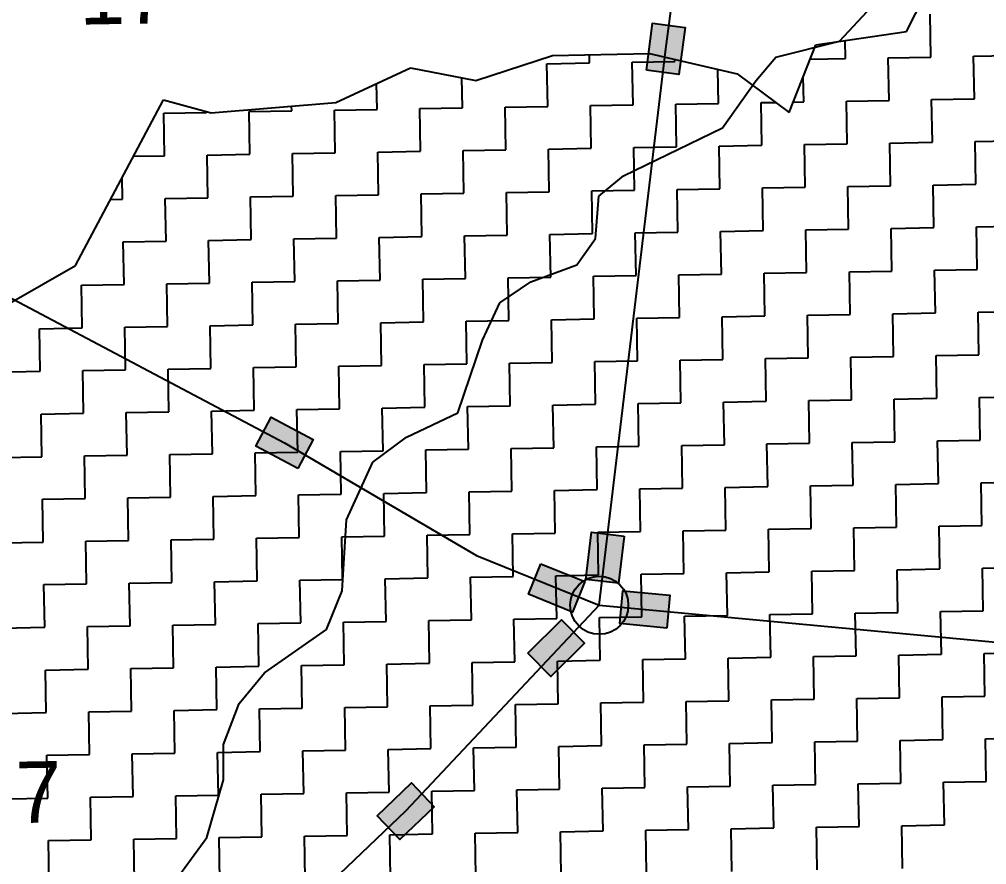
# Model space of a CAD drawing. Header units: metres. Extents: x 286343 to 289280, y 2022501 to 2025046.
# Drawn here: x 287588.8 to 287915.2, y 2023812.8 to 2024098 of the extents above; entities that cross this region are included whole.
import ezdxf
from ezdxf.enums import TextEntityAlignment as Align

# ---------------------------------------------------------------- set-up
doc = ezdxf.new("R2010")
doc.units = ezdxf.units.M
for name, color, linetype in [('LINE_WATER', 4, 'Continuous'), ('POLY_HATCH', 12, 'Continuous'), ('POLY_PARCEL', 6, 'Continuous'), ('TEXT_MAPOUT', 7, 'Continuous'), ('TEXT_PARCEL', 7, 'Continuous')]:
    doc.layers.add(name, color=color, linetype=linetype)
doc.styles.get("Standard").update_dxf_attribs({"font": 'simplex.shx'})
doc.styles.add('TEXT_MAP', font='')
doc.styles.get('TEXT_MAP').set_extended_font_data('Kruti Dev 050')

msp = doc.modelspace()

# ---------------------------------------------------------------- hatches: boundary and pattern name
for points in [[(287813.48, 2024095.27), (287802.49, 2024096.72), (287800.39, 2024080.83), (287811.38, 2024079.37)], [(287673.77, 2023963.76), (287668.59, 2023953.96), (287682.76, 2023946.47), (287687.94, 2023956.27)], [(287779.97, 2023909.05), (287790.98, 2023907.73), (287792.88, 2023923.65), (287781.87, 2023924.96)], [(287775.46, 2023898), (287779.63, 2023908.28), (287764.77, 2023914.3), (287760.6, 2023904.03)], [(287792.41, 2023905.15), (287791.39, 2023894.11), (287807.35, 2023892.63), (287808.37, 2023903.67)], [(287779.55, 2023887.56), (287771.72, 2023895.42), (287760.36, 2023884.11), (287768.18, 2023876.25)], [(287709.52, 2023829.32), (287717.17, 2023821.28), (287728.78, 2023832.33), (287721.14, 2023840.36)]]:
    msp.add_hatch(color=256).paths.add_polyline_path(points)

# ---------------------------------------------------------------- linework, layer by layer
for points in [[(287800.39, 2024080.83), (287802.49, 2024096.72), (287813.48, 2024095.27), (287811.38, 2024079.37)], [(287682.76, 2023946.47), (287668.59, 2023953.96), (287673.77, 2023963.76), (287687.94, 2023956.27)], [(287792.88, 2023923.65), (287790.98, 2023907.73), (287779.97, 2023909.05), (287781.87, 2023924.96)], [(287764.77, 2023914.3), (287779.63, 2023908.28), (287775.46, 2023898), (287760.6, 2023904.03)], [(287807.35, 2023892.63), (287791.39, 2023894.11), (287792.41, 2023905.15), (287808.37, 2023903.67)], [(287760.36, 2023884.11), (287771.72, 2023895.42), (287779.55, 2023887.56), (287768.18, 2023876.25)], [(287728.78, 2023832.33), (287717.17, 2023821.28), (287709.52, 2023829.32), (287721.14, 2023840.36)]]:
    msp.add_lwpolyline(points, close=True)
msp.add_circle((287784.51, 2023900.32), 9.8)
at = {"layer": 'LINE_WATER'}
for p, q in [((287865.62, 2024090.7), (287876.48, 2024102.4)), ((287844.06, 2024085.25), (287865.62, 2024090.7)), ((287837.29, 2024077.31), (287844.06, 2024085.25)), ((287826.05, 2024061.45), (287837.29, 2024077.31)), ((287792.69, 2024045.21), (287826.05, 2024061.45)), ((287784.39, 2024038.35), (287792.69, 2024045.21)), ((287783.25, 2024024.06), (287784.39, 2024038.35)), ((287776.96, 2024015.2), (287783.25, 2024024.06)), ((287761.39, 2024009.4), (287776.96, 2024015.2)), ((287750.92, 2024002.31), (287761.39, 2024009.4)), ((287745.15, 2023989.77), (287750.92, 2024002.31)), ((287736.82, 2023965.22), (287745.15, 2023989.77)), ((287719.45, 2023957.08), (287736.82, 2023965.22)), ((287708.08, 2023948.6), (287719.45, 2023957.08)), ((287699.21, 2023929.1), (287708.08, 2023948.6)), ((287697.78, 2023905.13), (287699.21, 2023929.1)), ((287692.48, 2023892.14), (287697.78, 2023905.13)), ((287671.54, 2023877.5), (287692.48, 2023892.14)), ((287662.97, 2023867.21), (287671.54, 2023877.5)), ((287657.68, 2023853.31), (287662.97, 2023867.21)), ((287657.7, 2023841.43), (287657.68, 2023853.31)), ((287652.05, 2023821.99), (287657.7, 2023841.43)), ((287639.45, 2023804.73), (287652.05, 2023821.99))]:
    msp.add_line(p, q, dxfattribs=at)
at = {"layer": 'POLY_HATCH'}
for p, q in [((287888.17, 2024093.97), (287904.31, 2024125.62)), ((287857.53, 2024089.43), (287888.17, 2024093.97)), ((287768.77, 2024085.87), (287801.48, 2024086.45)), ((287801.48, 2024086.45), (287830.99, 2024079.62)), ((287848.58, 2024066.58), (287857.53, 2024089.43)), ((287742.87, 2024077.41), (287768.77, 2024085.87)), ((287695.59, 2024069.91), (287720.76, 2024081.7)), ((287720.76, 2024081.7), (287742.87, 2024077.41)), ((287830.99, 2024079.62), (287848.58, 2024066.58)), ((287607.74, 2024014.98), (287637.48, 2024070.89)), ((287637.48, 2024070.89), (287653.58, 2024066.5)), ((287653.58, 2024066.5), (287695.59, 2024069.91)), ((287586.19, 2024002.57), (287607.74, 2024014.98))]:
    msp.add_line(p, q, dxfattribs=at)
at = {"layer": 'POLY_HATCH', "linetype": 'Continuous'}
for p, q in [((287896.42, 2024085.31), (287896.17, 2024099.71)), ((287867.63, 2024084.81), (287867.52, 2024090.91)), ((287766.85, 2024083.04), (287781.25, 2024083.3)), ((287767.11, 2024068.65), (287766.85, 2024083.04)), ((287781.25, 2024083.3), (287781.2, 2024086.09)), ((287795.65, 2024083.55), (287810.04, 2024083.8)), ((287795.9, 2024069.15), (287795.65, 2024083.55)), ((287810.04, 2024083.8), (287810.03, 2024084.47)), ((287855.63, 2024084.6), (287867.63, 2024084.81)), ((287882.02, 2024085.06), (287896.42, 2024085.31)), ((287882.28, 2024070.66), (287882.02, 2024085.06)), ((287910.82, 2024085.57), (287925.21, 2024085.82)), ((287911.07, 2024071.17), (287910.82, 2024085.57)), ((287824.69, 2024069.66), (287824.49, 2024081.12)), ((287738.31, 2024068.14), (287738.14, 2024078.33)), ((287853.48, 2024070.16), (287853.33, 2024078.73)), ((287709.52, 2024067.64), (287709.37, 2024076.36)), ((287839.09, 2024069.91), (287843.97, 2024069.99)), ((287849.95, 2024070.1), (287853.48, 2024070.16)), ((287867.88, 2024070.41), (287882.28, 2024070.66)), ((287868.13, 2024056.02), (287867.88, 2024070.41)), ((287896.67, 2024070.92), (287911.07, 2024071.17)), ((287896.92, 2024056.52), (287896.67, 2024070.92)), ((287651.94, 2024066.63), (287651.93, 2024066.95)), ((287666.33, 2024066.88), (287680.73, 2024067.14)), ((287666.58, 2024052.49), (287666.33, 2024066.88)), ((287680.73, 2024067.14), (287680.7, 2024068.7)), ((287695.12, 2024067.39), (287709.52, 2024067.64)), ((287695.38, 2024052.99), (287695.12, 2024067.39)), ((287723.92, 2024067.89), (287738.31, 2024068.14)), ((287724.17, 2024053.5), (287723.92, 2024067.89)), ((287752.71, 2024068.4), (287767.11, 2024068.65)), ((287752.96, 2024054), (287752.71, 2024068.4)), ((287781.5, 2024068.9), (287795.9, 2024069.15)), ((287781.75, 2024054.5), (287781.5, 2024068.9)), ((287810.29, 2024069.4), (287824.69, 2024069.66)), ((287810.55, 2024055.01), (287810.29, 2024069.4)), ((287839.34, 2024055.51), (287839.09, 2024069.91)), ((287637.54, 2024066.38), (287651.94, 2024066.63)), ((287637.79, 2024051.98), (287637.54, 2024066.38)), ((287911.32, 2024056.77), (287925.72, 2024057.02)), ((287738.57, 2024053.75), (287752.96, 2024054)), ((287738.82, 2024039.35), (287738.57, 2024053.75)), ((287767.36, 2024054.25), (287781.75, 2024054.5)), ((287767.61, 2024039.86), (287767.36, 2024054.25)), ((287796.15, 2024054.76), (287810.55, 2024055.01)), ((287796.4, 2024040.36), (287796.15, 2024054.76)), ((287824.94, 2024055.26), (287839.34, 2024055.51)), ((287825.19, 2024040.86), (287824.94, 2024055.26)), ((287853.74, 2024055.76), (287868.13, 2024056.02)), ((287853.99, 2024041.37), (287853.74, 2024055.76)), ((287882.53, 2024056.27), (287896.92, 2024056.52)), ((287882.78, 2024041.87), (287882.53, 2024056.27)), ((287911.57, 2024042.38), (287911.32, 2024056.77)), ((287627.32, 2024051.8), (287637.79, 2024051.98)), ((287652.19, 2024052.24), (287666.58, 2024052.49)), ((287652.44, 2024037.84), (287652.19, 2024052.24)), ((287680.98, 2024052.74), (287695.38, 2024052.99)), ((287681.23, 2024038.34), (287680.98, 2024052.74)), ((287709.77, 2024053.24), (287724.17, 2024053.5)), ((287710.03, 2024038.85), (287709.77, 2024053.24)), ((287623.65, 2024037.34), (287623.52, 2024044.66)), ((287810.8, 2024040.61), (287825.19, 2024040.86)), ((287811.05, 2024026.22), (287810.8, 2024040.61)), ((287839.59, 2024041.12), (287853.99, 2024041.37)), ((287839.84, 2024026.72), (287839.59, 2024041.12)), ((287868.38, 2024041.62), (287882.78, 2024041.87)), ((287868.64, 2024027.22), (287868.38, 2024041.62)), ((287897.18, 2024042.12), (287911.57, 2024042.38)), ((287897.43, 2024027.73), (287897.18, 2024042.12)), ((287619.59, 2024037.26), (287623.65, 2024037.34)), ((287638.04, 2024037.59), (287652.44, 2024037.84)), ((287638.3, 2024023.19), (287638.04, 2024037.59)), ((287666.84, 2024038.09), (287681.23, 2024038.34)), ((287667.09, 2024023.7), (287666.84, 2024038.09)), ((287695.63, 2024038.6), (287710.03, 2024038.85)), ((287695.88, 2024024.2), (287695.63, 2024038.6)), ((287724.42, 2024039.1), (287738.82, 2024039.35)), ((287724.67, 2024024.7), (287724.42, 2024039.1)), ((287753.21, 2024039.6), (287767.61, 2024039.86)), ((287753.47, 2024025.21), (287753.21, 2024039.6)), ((287782.01, 2024040.11), (287796.4, 2024040.36)), ((287782.26, 2024025.71), (287782.01, 2024040.11)), ((287883.03, 2024027.48), (287897.43, 2024027.73)), ((287911.82, 2024027.98), (287926.22, 2024028.23)), ((287912.08, 2024013.58), (287911.82, 2024027.98)), ((287710.28, 2024024.45), (287724.67, 2024024.7)), ((287710.53, 2024010.06), (287710.28, 2024024.45)), ((287739.07, 2024024.96), (287753.47, 2024025.21)), ((287739.32, 2024010.56), (287739.07, 2024024.96)), ((287767.86, 2024025.46), (287782.26, 2024025.71)), ((287768.11, 2024011.06), (287767.86, 2024025.46)), ((287796.65, 2024025.96), (287811.05, 2024026.22)), ((287796.91, 2024011.57), (287796.65, 2024025.96)), ((287825.45, 2024026.47), (287839.84, 2024026.72)), ((287825.7, 2024012.07), (287825.45, 2024026.47)), ((287854.24, 2024026.97), (287868.64, 2024027.22)), ((287854.49, 2024012.58), (287854.24, 2024026.97)), ((287883.28, 2024013.08), (287883.03, 2024027.48)), ((287623.9, 2024022.94), (287638.3, 2024023.19)), ((287624.15, 2024008.54), (287623.9, 2024022.94)), ((287652.69, 2024023.44), (287667.09, 2024023.7)), ((287652.94, 2024009.05), (287652.69, 2024023.44)), ((287681.48, 2024023.95), (287695.88, 2024024.2)), ((287681.74, 2024009.55), (287681.48, 2024023.95)), ((287782.51, 2024011.32), (287796.91, 2024011.57)), ((287782.76, 2023996.92), (287782.51, 2024011.32)), ((287811.3, 2024011.82), (287825.7, 2024012.07)), ((287811.55, 2023997.42), (287811.3, 2024011.82)), ((287840.1, 2024012.32), (287854.49, 2024012.58)), ((287840.35, 2023997.93), (287840.1, 2024012.32)), ((287868.89, 2024012.83), (287883.28, 2024013.08)), ((287869.14, 2023998.43), (287868.89, 2024012.83)), ((287897.68, 2024013.33), (287912.08, 2024013.58)), ((287897.93, 2023998.94), (287897.68, 2024013.33)), ((287609.76, 2024008.29), (287624.15, 2024008.54)), ((287610.01, 2023993.9), (287609.76, 2024008.29)), ((287638.55, 2024008.8), (287652.94, 2024009.05)), ((287638.8, 2023994.4), (287638.55, 2024008.8)), ((287667.34, 2024009.3), (287681.74, 2024009.55)), ((287667.59, 2023994.9), (287667.34, 2024009.3)), ((287696.13, 2024009.8), (287710.53, 2024010.06)), ((287696.39, 2023995.41), (287696.13, 2024009.8)), ((287724.93, 2024010.31), (287739.32, 2024010.56)), ((287725.18, 2023995.91), (287724.93, 2024010.31)), ((287753.72, 2024010.81), (287768.11, 2024011.06)), ((287753.97, 2023996.42), (287753.72, 2024010.81)), ((287854.74, 2023998.18), (287869.14, 2023998.43)), ((287855, 2023983.78), (287854.74, 2023998.18)), ((287883.54, 2023998.68), (287897.93, 2023998.94)), ((287883.79, 2023984.29), (287883.54, 2023998.68)), ((287912.33, 2023999.19), (287926.72, 2023999.44)), ((287912.58, 2023984.79), (287912.33, 2023999.19)), ((287653.2, 2023994.65), (287667.59, 2023994.9)), ((287681.99, 2023995.16), (287696.39, 2023995.41)), ((287682.24, 2023980.76), (287681.99, 2023995.16)), ((287710.78, 2023995.66), (287725.18, 2023995.91)), ((287711.03, 2023981.26), (287710.78, 2023995.66)), ((287739.57, 2023996.16), (287753.97, 2023996.42)), ((287739.83, 2023981.77), (287739.57, 2023996.16)), ((287768.37, 2023996.67), (287782.76, 2023996.92)), ((287768.62, 2023982.27), (287768.37, 2023996.67)), ((287797.16, 2023997.17), (287811.55, 2023997.42)), ((287797.41, 2023982.78), (287797.16, 2023997.17)), ((287825.95, 2023997.68), (287840.35, 2023997.93)), ((287826.2, 2023983.28), (287825.95, 2023997.68)), ((287595.61, 2023993.64), (287610.01, 2023993.9)), ((287595.86, 2023979.25), (287595.61, 2023993.64)), ((287624.4, 2023994.15), (287638.8, 2023994.4)), ((287624.66, 2023979.75), (287624.4, 2023994.15)), ((287653.45, 2023980.26), (287653.2, 2023994.65)), ((287754.22, 2023982.02), (287768.62, 2023982.27)), ((287754.47, 2023967.62), (287754.22, 2023982.02)), ((287783.01, 2023982.52), (287797.41, 2023982.78)), ((287783.27, 2023968.13), (287783.01, 2023982.52)), ((287811.81, 2023983.03), (287826.2, 2023983.28)), ((287812.06, 2023968.63), (287811.81, 2023983.03)), ((287840.6, 2023983.53), (287855, 2023983.78)), ((287840.85, 2023969.14), (287840.6, 2023983.53)), ((287869.39, 2023984.04), (287883.79, 2023984.29)), ((287869.64, 2023969.64), (287869.39, 2023984.04)), ((287898.18, 2023984.54), (287912.58, 2023984.79)), ((287898.44, 2023970.14), (287898.18, 2023984.54)), ((287581.47, 2023978.99), (287595.86, 2023979.25)), ((287610.26, 2023979.5), (287624.66, 2023979.75)), ((287610.51, 2023965.1), (287610.26, 2023979.5)), ((287639.05, 2023980), (287653.45, 2023980.26)), ((287639.3, 2023965.61), (287639.05, 2023980)), ((287667.84, 2023980.51), (287682.24, 2023980.76)), ((287668.1, 2023966.11), (287667.84, 2023980.51)), ((287696.64, 2023981.01), (287711.03, 2023981.26)), ((287696.89, 2023966.61), (287696.64, 2023981.01)), ((287725.43, 2023981.52), (287739.83, 2023981.77)), ((287725.68, 2023967.12), (287725.43, 2023981.52)), ((287826.46, 2023968.88), (287840.85, 2023969.14)), ((287826.71, 2023954.49), (287826.46, 2023968.88)), ((287855.25, 2023969.39), (287869.64, 2023969.64)), ((287855.5, 2023954.99), (287855.25, 2023969.39)), ((287884.04, 2023969.89), (287898.44, 2023970.14)), ((287884.29, 2023955.5), (287884.04, 2023969.89)), ((287912.83, 2023970.4), (287927.23, 2023970.65)), ((287913.08, 2023956), (287912.83, 2023970.4)), ((287624.91, 2023965.35), (287639.3, 2023965.61)), ((287653.7, 2023965.86), (287668.1, 2023966.11)), ((287653.95, 2023951.46), (287653.7, 2023965.86)), ((287682.49, 2023966.36), (287696.89, 2023966.61)), ((287682.74, 2023951.97), (287682.49, 2023966.36)), ((287711.29, 2023966.87), (287725.68, 2023967.12)), ((287711.54, 2023952.47), (287711.29, 2023966.87)), ((287740.08, 2023967.37), (287754.47, 2023967.62)), ((287740.33, 2023952.97), (287740.08, 2023967.37)), ((287768.87, 2023967.88), (287783.27, 2023968.13)), ((287769.12, 2023953.48), (287768.87, 2023967.88)), ((287797.66, 2023968.38), (287812.06, 2023968.63)), ((287797.91, 2023953.98), (287797.66, 2023968.38)), ((287596.12, 2023964.85), (287610.51, 2023965.1)), ((287596.37, 2023950.45), (287596.12, 2023964.85)), ((287625.16, 2023950.96), (287624.91, 2023965.35)), ((287898.69, 2023955.75), (287913.08, 2023956)), ((287898.94, 2023941.35), (287898.69, 2023955.75)), ((287697.14, 2023952.22), (287711.54, 2023952.47)), ((287725.93, 2023952.72), (287740.33, 2023952.97)), ((287726.19, 2023938.33), (287725.93, 2023952.72)), ((287754.73, 2023953.23), (287769.12, 2023953.48)), ((287754.98, 2023938.83), (287754.73, 2023953.23)), ((287783.52, 2023953.73), (287797.91, 2023953.98)), ((287783.77, 2023939.33), (287783.52, 2023953.73)), ((287812.31, 2023954.24), (287826.71, 2023954.49)), ((287812.56, 2023939.84), (287812.31, 2023954.24)), ((287841.1, 2023954.74), (287855.5, 2023954.99)), ((287841.36, 2023940.34), (287841.1, 2023954.74)), ((287869.9, 2023955.24), (287884.29, 2023955.5)), ((287870.15, 2023940.85), (287869.9, 2023955.24)), ((287581.97, 2023950.2), (287596.37, 2023950.45)), ((287610.76, 2023950.71), (287625.16, 2023950.96)), ((287611.02, 2023936.31), (287610.76, 2023950.71)), ((287639.56, 2023951.21), (287653.95, 2023951.46)), ((287639.81, 2023936.81), (287639.56, 2023951.21)), ((287668.35, 2023951.71), (287682.74, 2023951.97)), ((287668.6, 2023937.32), (287668.35, 2023951.71)), ((287697.39, 2023937.82), (287697.14, 2023952.22)), ((287798.17, 2023939.59), (287812.56, 2023939.84)), ((287798.42, 2023925.19), (287798.17, 2023939.59)), ((287826.96, 2023940.09), (287841.36, 2023940.34)), ((287827.21, 2023925.69), (287826.96, 2023940.09)), ((287855.75, 2023940.59), (287870.15, 2023940.85)), ((287856, 2023926.2), (287855.75, 2023940.59)), ((287884.54, 2023941.1), (287898.94, 2023941.35)), ((287884.8, 2023926.7), (287884.54, 2023941.1)), ((287913.34, 2023941.6), (287927.73, 2023941.86)), ((287913.59, 2023927.21), (287913.34, 2023941.6)), ((287596.62, 2023936.06), (287611.02, 2023936.31)), ((287625.41, 2023936.56), (287639.81, 2023936.81)), ((287625.66, 2023922.17), (287625.41, 2023936.56)), ((287654.2, 2023937.07), (287668.6, 2023937.32)), ((287654.46, 2023922.67), (287654.2, 2023937.07)), ((287683, 2023937.57), (287697.39, 2023937.82)), ((287683.25, 2023923.17), (287683, 2023937.57)), ((287711.79, 2023938.07), (287726.19, 2023938.33)), ((287712.04, 2023923.68), (287711.79, 2023938.07)), ((287740.58, 2023938.58), (287754.98, 2023938.83)), ((287740.83, 2023924.18), (287740.58, 2023938.58)), ((287769.37, 2023939.08), (287783.77, 2023939.33)), ((287769.63, 2023924.69), (287769.37, 2023939.08)), ((287596.87, 2023921.66), (287596.62, 2023936.06)), ((287870.4, 2023926.45), (287884.8, 2023926.7)), ((287870.65, 2023912.05), (287870.4, 2023926.45)), ((287899.19, 2023926.95), (287913.59, 2023927.21)), ((287899.44, 2023912.56), (287899.19, 2023926.95)), ((287668.85, 2023922.92), (287683.25, 2023923.17)), ((287697.65, 2023923.43), (287712.04, 2023923.68)), ((287697.9, 2023909.03), (287697.65, 2023923.43)), ((287726.44, 2023923.93), (287740.83, 2023924.18)), ((287726.69, 2023909.53), (287726.44, 2023923.93)), ((287755.23, 2023924.43), (287769.63, 2023924.69)), ((287755.48, 2023910.04), (287755.23, 2023924.43)), ((287784.02, 2023924.94), (287798.42, 2023925.19)), ((287784.27, 2023910.54), (287784.02, 2023924.94)), ((287812.81, 2023925.44), (287827.21, 2023925.69)), ((287813.07, 2023911.05), (287812.81, 2023925.44)), ((287841.61, 2023925.95), (287856, 2023926.2)), ((287841.86, 2023911.55), (287841.61, 2023925.95)), ((287582.48, 2023921.41), (287596.87, 2023921.66)), ((287611.27, 2023921.91), (287625.66, 2023922.17)), ((287611.52, 2023907.52), (287611.27, 2023921.91)), ((287640.06, 2023922.42), (287654.46, 2023922.67)), ((287640.31, 2023908.02), (287640.06, 2023922.42)), ((287669.1, 2023908.53), (287668.85, 2023922.92)), ((287741.09, 2023909.79), (287755.48, 2023910.04)), ((287769.88, 2023910.29), (287784.27, 2023910.54)), ((287770.13, 2023895.89), (287769.88, 2023910.29)), ((287798.67, 2023910.79), (287813.07, 2023911.05)), ((287798.92, 2023896.4), (287798.67, 2023910.79)), ((287827.46, 2023911.3), (287841.86, 2023911.55)), ((287827.72, 2023896.9), (287827.46, 2023911.3)), ((287856.26, 2023911.8), (287870.65, 2023912.05)), ((287856.51, 2023897.41), (287856.26, 2023911.8)), ((287885.05, 2023912.31), (287899.44, 2023912.56)), ((287885.3, 2023897.91), (287885.05, 2023912.31)), ((287913.84, 2023912.81), (287928.24, 2023913.06)), ((287914.09, 2023898.41), (287913.84, 2023912.81)), ((287597.12, 2023907.27), (287611.52, 2023907.52)), ((287597.38, 2023892.87), (287597.12, 2023907.27)), ((287625.92, 2023907.77), (287640.31, 2023908.02)), ((287626.17, 2023893.37), (287625.92, 2023907.77)), ((287654.71, 2023908.27), (287669.1, 2023908.53)), ((287654.96, 2023893.88), (287654.71, 2023908.27)), ((287683.5, 2023908.78), (287697.9, 2023909.03)), ((287683.75, 2023894.38), (287683.5, 2023908.78)), ((287712.29, 2023909.28), (287726.69, 2023909.53)), ((287712.55, 2023894.89), (287712.29, 2023909.28)), ((287741.34, 2023895.39), (287741.09, 2023909.79)), ((287842.11, 2023897.15), (287856.51, 2023897.41)), ((287842.36, 2023882.76), (287842.11, 2023897.15)), ((287870.9, 2023897.66), (287885.3, 2023897.91)), ((287871.16, 2023883.26), (287870.9, 2023897.66)), ((287899.7, 2023898.16), (287914.09, 2023898.41)), ((287899.95, 2023883.77), (287899.7, 2023898.16)), ((287640.56, 2023893.63), (287654.96, 2023893.88)), ((287669.36, 2023894.13), (287683.75, 2023894.38)), ((287669.61, 2023879.73), (287669.36, 2023894.13)), ((287698.15, 2023894.63), (287712.55, 2023894.89)), ((287698.4, 2023880.24), (287698.15, 2023894.63)), ((287726.94, 2023895.14), (287741.34, 2023895.39)), ((287727.19, 2023880.74), (287726.94, 2023895.14)), ((287755.73, 2023895.64), (287770.13, 2023895.89)), ((287755.99, 2023881.25), (287755.73, 2023895.64)), ((287784.53, 2023896.15), (287798.92, 2023896.4)), ((287784.78, 2023881.75), (287784.53, 2023896.15)), ((287813.32, 2023896.65), (287827.72, 2023896.9)), ((287813.57, 2023882.25), (287813.32, 2023896.65)), ((287582.98, 2023892.62), (287597.38, 2023892.87)), ((287611.77, 2023893.12), (287626.17, 2023893.37)), ((287612.02, 2023878.73), (287611.77, 2023893.12)), ((287640.82, 2023879.23), (287640.56, 2023893.63)), ((287914.34, 2023884.02), (287928.74, 2023884.27)), ((287914.6, 2023869.62), (287914.34, 2023884.02)), ((287712.8, 2023880.49), (287727.19, 2023880.74)), ((287741.59, 2023880.99), (287755.99, 2023881.25)), ((287741.84, 2023866.6), (287741.59, 2023880.99)), ((287770.38, 2023881.5), (287784.78, 2023881.75)), ((287770.63, 2023867.1), (287770.38, 2023881.5)), ((287799.17, 2023882), (287813.57, 2023882.25)), ((287799.43, 2023867.61), (287799.17, 2023882)), ((287827.97, 2023882.51), (287842.36, 2023882.76)), ((287828.22, 2023868.11), (287827.97, 2023882.51)), ((287856.76, 2023883.01), (287871.16, 2023883.26)), ((287857.01, 2023868.61), (287856.76, 2023883.01)), ((287885.55, 2023883.51), (287899.95, 2023883.77)), ((287885.8, 2023869.12), (287885.55, 2023883.51)), ((287597.63, 2023878.47), (287612.02, 2023878.73)), ((287597.88, 2023864.08), (287597.63, 2023878.47)), ((287626.42, 2023878.98), (287640.82, 2023879.23)), ((287626.67, 2023864.58), (287626.42, 2023878.98)), ((287655.21, 2023879.48), (287669.61, 2023879.73)), ((287655.46, 2023865.09), (287655.21, 2023879.48)), ((287684.01, 2023879.99), (287698.4, 2023880.24)), ((287684.26, 2023865.59), (287684.01, 2023879.99)), ((287713.05, 2023866.09), (287712.8, 2023880.49)), ((287785.03, 2023867.35), (287799.43, 2023867.61)), ((287813.82, 2023867.86), (287828.22, 2023868.11)), ((287814.08, 2023853.46), (287813.82, 2023867.86)), ((287842.62, 2023868.36), (287857.01, 2023868.61)), ((287842.87, 2023853.97), (287842.62, 2023868.36)), ((287871.41, 2023868.87), (287885.8, 2023869.12)), ((287871.66, 2023854.47), (287871.41, 2023868.87)), ((287900.2, 2023869.37), (287914.6, 2023869.62)), ((287900.45, 2023854.97), (287900.2, 2023869.37)), ((287612.28, 2023864.33), (287626.67, 2023864.58)), ((287612.53, 2023849.93), (287612.28, 2023864.33)), ((287641.07, 2023864.83), (287655.46, 2023865.09)), ((287641.32, 2023850.44), (287641.07, 2023864.83)), ((287669.86, 2023865.34), (287684.26, 2023865.59)), ((287670.11, 2023850.94), (287669.86, 2023865.34)), ((287698.65, 2023865.84), (287713.05, 2023866.09)), ((287698.91, 2023851.45), (287698.65, 2023865.84)), ((287727.45, 2023866.35), (287741.84, 2023866.6)), ((287727.7, 2023851.95), (287727.45, 2023866.35)), ((287756.24, 2023866.85), (287770.63, 2023867.1)), ((287756.49, 2023852.45), (287756.24, 2023866.85)), ((287785.28, 2023852.96), (287785.03, 2023867.35)), ((287583.48, 2023863.83), (287597.88, 2023864.08)), ((287886.06, 2023854.72), (287900.45, 2023854.97)), ((287886.31, 2023840.33), (287886.06, 2023854.72)), ((287914.85, 2023855.23), (287929.24, 2023855.48)), ((287915.1, 2023840.83), (287914.85, 2023855.23)), ((287684.51, 2023851.19), (287698.91, 2023851.45)), ((287713.3, 2023851.7), (287727.7, 2023851.95)), ((287713.55, 2023837.3), (287713.3, 2023851.7)), ((287742.09, 2023852.2), (287756.49, 2023852.45)), ((287742.35, 2023837.81), (287742.09, 2023852.2)), ((287770.89, 2023852.71), (287785.28, 2023852.96)), ((287771.14, 2023838.31), (287770.89, 2023852.71)), ((287799.68, 2023853.21), (287814.08, 2023853.46)), ((287799.93, 2023838.81), (287799.68, 2023853.21)), ((287828.47, 2023853.71), (287842.87, 2023853.97)), ((287828.72, 2023839.32), (287828.47, 2023853.71)), ((287857.26, 2023854.22), (287871.66, 2023854.47)), ((287857.52, 2023839.82), (287857.26, 2023854.22)), ((287598.13, 2023849.68), (287612.53, 2023849.93)), ((287598.38, 2023835.28), (287598.13, 2023849.68)), ((287626.92, 2023850.19), (287641.32, 2023850.44)), ((287627.18, 2023835.79), (287626.92, 2023850.19)), ((287655.72, 2023850.69), (287670.11, 2023850.94)), ((287655.97, 2023836.29), (287655.72, 2023850.69)), ((287684.76, 2023836.8), (287684.51, 2023851.19)), ((287756.74, 2023838.06), (287771.14, 2023838.31)), ((287785.53, 2023838.56), (287799.93, 2023838.81)), ((287785.79, 2023824.17), (287785.53, 2023838.56)), ((287814.33, 2023839.07), (287828.72, 2023839.32)), ((287814.58, 2023824.67), (287814.33, 2023839.07)), ((287843.12, 2023839.57), (287857.52, 2023839.82)), ((287843.37, 2023825.17), (287843.12, 2023839.57)), ((287871.91, 2023840.07), (287886.31, 2023840.33)), ((287872.16, 2023825.68), (287871.91, 2023840.07)), ((287900.7, 2023840.58), (287915.1, 2023840.83)), ((287900.96, 2023826.18), (287900.7, 2023840.58)), ((287583.99, 2023835.03), (287598.38, 2023835.28)), ((287612.78, 2023835.54), (287627.18, 2023835.79)), ((287613.03, 2023821.14), (287612.78, 2023835.54)), ((287641.57, 2023836.04), (287655.97, 2023836.29)), ((287641.82, 2023821.64), (287641.57, 2023836.04)), ((287670.36, 2023836.54), (287684.76, 2023836.8)), ((287670.62, 2023822.15), (287670.36, 2023836.54)), ((287699.16, 2023837.05), (287713.55, 2023837.3)), ((287699.41, 2023822.65), (287699.16, 2023837.05)), ((287727.95, 2023837.55), (287742.35, 2023837.81)), ((287728.2, 2023823.16), (287727.95, 2023837.55)), ((287756.99, 2023823.66), (287756.74, 2023838.06)), ((287828.98, 2023824.92), (287843.37, 2023825.17)), ((287857.77, 2023825.43), (287872.16, 2023825.68)), ((287858.02, 2023811.03), (287857.77, 2023825.43)), ((287886.56, 2023825.93), (287900.96, 2023826.18)), ((287886.81, 2023811.53), (287886.56, 2023825.93)), ((287656.22, 2023821.9), (287670.62, 2023822.15)), ((287656.47, 2023807.5), (287656.22, 2023821.9)), ((287685.01, 2023822.4), (287699.41, 2023822.65)), ((287685.27, 2023808), (287685.01, 2023822.4)), ((287713.81, 2023822.9), (287728.2, 2023823.16)), ((287714.06, 2023808.51), (287713.81, 2023822.9)), ((287742.6, 2023823.41), (287756.99, 2023823.66)), ((287742.85, 2023809.01), (287742.6, 2023823.41)), ((287771.39, 2023823.91), (287785.79, 2023824.17)), ((287771.64, 2023809.52), (287771.39, 2023823.91)), ((287800.18, 2023824.42), (287814.58, 2023824.67)), ((287800.43, 2023810.02), (287800.18, 2023824.42)), ((287829.23, 2023810.52), (287828.98, 2023824.92)), ((287598.64, 2023820.89), (287613.03, 2023821.14)), ((287598.89, 2023806.49), (287598.64, 2023820.89)), ((287627.43, 2023821.39), (287641.82, 2023821.64)), ((287627.68, 2023807), (287627.43, 2023821.39))]:
    msp.add_line(p, q, dxfattribs=at)
at = {"layer": 'POLY_PARCEL'}
for p, q in [((287806.94, 2024088.05), (287830.55, 2024262.19)), ((287784.51, 2023900.32), (287806.94, 2024088.05)), ((287563.26, 2024015.95), (287678.27, 2023955.11)), ((287678.27, 2023955.11), (287743.05, 2023917.13)), ((287743.05, 2023917.13), (287784.51, 2023900.32)), ((287784.51, 2023900.32), (287719.15, 2023830.82)), ((287784.51, 2023900.32), (287956.08, 2023884.41)), ((287719.15, 2023830.82), (287618.92, 2023735.53))]:
    msp.add_line(p, q, dxfattribs=at)

# ---------------------------------------------------------------- texts
at = {"layer": 'TEXT_MAPOUT'}
msp.add_text('MAJRE HAFIJKHARCHI SHIV', height=28.7968, rotation=60.0245, dxfattribs=at).set_placement((288006.61, 2023693.02), align=Align.MIDDLE)
at = {"layer": 'TEXT_PARCEL', "style": 'TEXT_MAP'}
for s, height, p in [('17', 20.734, (287624.39, 2024106.85)), ('7', 20.73, (287595.28, 2023837.3))]:
    msp.add_text(s, height=height, rotation=1.003, dxfattribs=at).set_placement(p, align=Align.MIDDLE)

doc.saveas('drawing.dxf')
